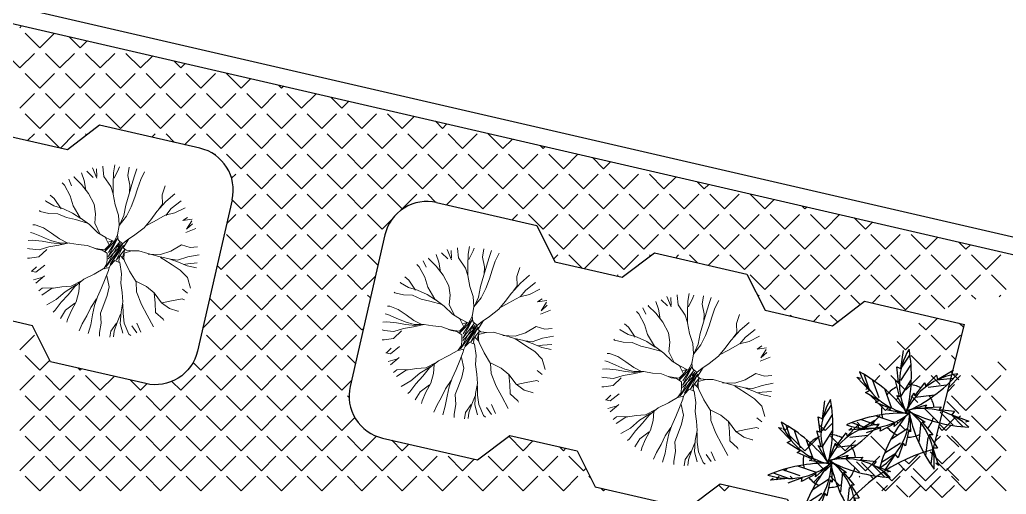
# Model space of a CAD drawing. Extents: x 472704 to 474638, y 1059265 to 1060325.
# Drawn here: x 473945.2 to 474002.3, y 1059726.7 to 1059754.2 of the extents above; entities that cross this region are included whole.
import ezdxf

# ---------------------------------------------------------------- set-up
doc = ezdxf.new("R2010")
doc.units = 0
doc.header["$LTSCALE"] = 0.4
doc.header["$MEASUREMENT"] = 0
doc.layers.get('0').update_dxf_attribs({"linetype": 'CONTINUOUS', "lineweight": 25})
doc.layers.add('AREAS VERDAS', color=72, linetype='CONTINUOUS', lineweight=25)
doc.layers.add('AREAS VERDES', color=2, linetype='CONTINUOUS', lineweight=20)
for name, color, linetype in [('PISOS', 8, 'CONTINUOUS'), ('VEGETACION', 3, 'CONTINUOUS'), ('VIAPROPUESTA', 7, 'CONTINUOUS')]:
    doc.layers.add(name, color=color, linetype=linetype)

# ---------------------------------------------------------------- blocks, each defined once
blk = doc.blocks.new('MATA-P-01')
at = {"color": 84, "linetype": 'ByBlock'}
for p, q in [((18.7448, 144.4994), (18.7448, 144.5014)), ((18.7576, 144.4645), (18.7448, 144.4994)), ((18.7902, 144.4864), (18.7883, 144.5167)), ((18.7973, 144.4668), (18.8065, 144.5037)), ((18.8065, 144.5037), (18.8081, 144.5144)), ((18.8462, 144.4883), (18.8445, 144.521)), ((18.8625, 144.4537), (18.8462, 144.4883)), ((18.8698, 144.458), (18.8717, 144.4929)), ((18.8717, 144.4929), (18.8752, 144.521)), ((18.8986, 144.4841), (18.9059, 144.5167)), ((18.6869, 144.4319), (18.6706, 144.458)), ((18.7176, 144.4515), (18.6888, 144.4688)), ((18.7068, 144.4864), (18.7321, 144.4515)), ((18.7231, 144.4864), (18.7304, 144.458)), ((18.7321, 144.4515), (18.7304, 144.4557)), ((18.7918, 144.4319), (18.7576, 144.4645)), ((18.7991, 144.4449), (18.7902, 144.4864)), ((18.868, 144.4239), (18.8625, 144.4537)), ((18.8679, 144.4211), (18.8698, 144.458)), ((18.8951, 144.4472), (18.8986, 144.4841)), ((18.9964, 144.4818), (18.9929, 144.4449)), ((19.0399, 144.4602), (19.0127, 144.4231)), ((18.6435, 144.4015), (18.6272, 144.4231)), ((18.6454, 144.4361), (18.6454, 144.4384)), ((18.6796, 144.4146), (18.6454, 144.4361)), ((18.7141, 144.3862), (18.6796, 144.4146)), ((18.7013, 144.397), (18.6869, 144.4319)), ((18.8079, 144.4068), (18.7918, 144.4319)), ((18.8081, 144.4058), (18.7991, 144.4449)), ((18.8643, 144.3754), (18.8679, 144.4211)), ((18.8861, 144.3731), (18.8915, 144.4123)), ((18.8915, 144.4123), (18.8951, 144.4472)), ((19.0127, 144.4231), (18.9874, 144.3774)), ((18.9929, 144.4449), (19.0018, 144.41)), ((19.0689, 144.4384), (19.0382, 144.4015)), ((19.0907, 144.4166), (19.0562, 144.3885)), ((18.6163, 144.397), (18.6054, 144.4035)), ((18.647, 144.3624), (18.6163, 144.397)), ((18.7448, 144.3513), (18.7141, 144.3862)), ((18.8244, 144.3666), (18.8081, 144.4058)), ((18.8662, 144.334), (18.8643, 144.3754)), ((18.8771, 144.334), (18.8861, 144.3731)), ((18.9874, 144.3774), (18.9711, 144.3405)), ((19.0018, 144.41), (18.9929, 144.3885)), ((19.0562, 144.3885), (19.0219, 144.3709)), ((19.0382, 144.4015), (19.0236, 144.3709)), ((19.0923, 144.3666), (19.107, 144.3819)), ((19.1268, 144.3797), (19.0923, 144.3666)), ((19.1268, 144.3731), (19.114, 144.3362)), ((18.5891, 144.3382), (18.5709, 144.347)), ((18.6236, 144.3059), (18.5891, 144.3382)), ((18.6671, 144.3275), (18.647, 144.3624)), ((18.7576, 144.3167), (18.7448, 144.3513)), ((18.8462, 144.3317), (18.8244, 144.3666)), ((18.9711, 144.3405), (18.9529, 144.3059)), ((18.9855, 144.3382), (18.9563, 144.3123)), ((19.0219, 144.3709), (18.9855, 144.3382)), ((19.114, 144.3362), (19.1322, 144.3624)), ((19.1485, 144.347), (19.114, 144.3232)), ((18.5601, 144.3209), (18.5584, 144.3232)), ((18.5946, 144.3101), (18.5601, 144.3209)), ((18.6307, 144.3079), (18.5946, 144.3101)), ((18.6706, 144.2994), (18.6307, 144.3079)), ((18.7032, 144.2883), (18.6671, 144.3275)), ((18.7068, 144.2863), (18.6706, 144.2994)), ((18.763, 144.2798), (18.7576, 144.3167)), ((18.857, 144.2948), (18.8462, 144.3317)), ((18.857, 144.2928), (18.8771, 144.334)), ((18.8589, 144.2971), (18.8662, 144.334)), ((18.9529, 144.3059), (18.9241, 144.271)), ((18.5476, 144.2775), (18.544, 144.2798)), ((18.5818, 144.2775), (18.5476, 144.2775)), ((18.6163, 144.284), (18.5818, 144.2775)), ((18.6524, 144.2775), (18.6163, 144.284)), ((18.6869, 144.2775), (18.6524, 144.2775)), ((18.7359, 144.2747), (18.6869, 144.2775)), ((18.7448, 144.271), (18.7032, 144.2883)), ((18.7828, 144.2471), (18.7448, 144.271)), ((18.7918, 144.2449), (18.763, 144.2798)), ((18.8589, 144.2557), (18.857, 144.2928)), ((18.8584, 144.2576), (18.8584, 144.2591)), ((18.9241, 144.271), (18.904, 144.2491)), ((19.0744, 144.2406), (19.1086, 144.2733)), ((19.1086, 144.2733), (19.1431, 144.271)), ((19.1431, 144.271), (19.1703, 144.2798)), ((18.5402, 144.223), (18.5313, 144.221)), ((18.5747, 144.2188), (18.5402, 144.223)), ((18.8173, 144.2361), (18.7828, 144.2471)), ((18.8154, 144.2361), (18.8516, 144.2276)), ((18.8204, 144.2298), (18.8159, 144.2358)), ((18.836, 144.2097), (18.8204, 144.2298)), ((18.8617, 144.242), (18.8256, 144.1822)), ((18.8256, 144.1822), (18.8452, 144.2293)), ((18.8452, 144.2293), (18.8291, 144.2199)), ((18.8398, 144.1822), (18.8617, 144.2435)), ((18.8421, 144.166), (18.8617, 144.242)), ((18.8731, 144.2315), (18.8421, 144.166)), ((18.8433, 144.124), (18.8731, 144.2315)), ((18.8854, 144.225), (18.8433, 144.124)), ((18.8858, 144.2267), (18.845, 144.1578)), ((18.8516, 144.2276), (18.8589, 144.2557)), ((18.8858, 144.2267), (18.857, 144.1382)), ((18.857, 144.1382), (18.8913, 144.2208)), ((18.8658, 144.2372), (18.8584, 144.2576)), ((18.8858, 144.2267), (18.8658, 144.2372)), ((18.8712, 144.2094), (18.8773, 144.2259)), ((18.8913, 144.2208), (18.8755, 144.1589)), ((18.9021, 144.2471), (18.8858, 144.2267)), ((18.9052, 144.2504), (18.8915, 144.2122)), ((18.904, 144.2491), (18.9005, 144.2449)), ((19.0382, 144.2188), (19.0744, 144.2406)), ((19.1431, 144.2341), (19.107, 144.2122)), ((19.183, 144.2514), (19.1431, 144.2341)), ((18.5402, 144.1904), (18.5294, 144.1904)), ((18.5747, 144.1839), (18.5402, 144.1904)), ((18.609, 144.2057), (18.5747, 144.2188)), ((18.6109, 144.1773), (18.5747, 144.1839)), ((18.6435, 144.1904), (18.609, 144.2057)), ((18.6796, 144.1819), (18.6435, 144.1904)), ((18.6834, 144.1839), (18.647, 144.1666)), ((18.685, 144.1839), (18.647, 144.1754)), ((18.7195, 144.1861), (18.685, 144.1839)), ((18.7538, 144.1904), (18.7195, 144.1861)), ((18.7883, 144.1861), (18.7538, 144.1904)), ((18.7935, 144.1847), (18.781, 144.1864)), ((18.7828, 144.1864), (18.8029, 144.187)), ((18.814, 144.1856), (18.7935, 144.1847)), ((18.8029, 144.187), (18.8235, 144.1893)), ((18.8353, 144.1782), (18.814, 144.1856)), ((18.8235, 144.1893), (18.836, 144.2097)), ((18.8755, 144.1589), (18.8991, 144.2066)), ((18.9047, 144.2052), (18.8915, 144.2122)), ((18.8991, 144.2066), (18.8967, 144.1751)), ((18.8991, 144.1932), (18.9257, 144.2077)), ((18.904, 144.1708), (18.8991, 144.1932)), ((18.9277, 144.208), (18.9047, 144.2052)), ((18.9529, 144.2145), (18.9277, 144.208)), ((18.9893, 144.2122), (18.9529, 144.2145)), ((19.0328, 144.21), (18.9893, 144.2122)), ((18.991, 144.21), (19.0382, 144.2188)), ((19.0744, 144.21), (19.0328, 144.21)), ((19.0543, 144.2034), (19.0399, 144.208)), ((19.0907, 144.1904), (19.0543, 144.2034)), ((19.1124, 144.2057), (19.0744, 144.21)), ((19.107, 144.2122), (19.0814, 144.21)), ((19.1249, 144.1773), (19.0907, 144.1904)), ((19.1485, 144.1992), (19.1124, 144.2057)), ((19.1485, 144.208), (19.1322, 144.2015)), ((19.183, 144.2188), (19.1485, 144.208)), ((19.1847, 144.1992), (19.1485, 144.1992)), ((18.5421, 144.1623), (18.5277, 144.1578)), ((18.5802, 144.1666), (18.5421, 144.1623)), ((18.6109, 144.1512), (18.5764, 144.1317)), ((18.6163, 144.1688), (18.5802, 144.1666)), ((18.647, 144.1754), (18.6109, 144.1773)), ((18.647, 144.1666), (18.6109, 144.1512)), ((18.6635, 144.1744), (18.6163, 144.1688)), ((18.8403, 144.1578), (18.8353, 144.1782)), ((18.8433, 144.1376), (18.8403, 144.1578)), ((18.8714, 144.1572), (18.8589, 144.1362)), ((18.8915, 144.1532), (18.8714, 144.1572)), ((18.8851, 144.181), (18.8866, 144.16)), ((18.9059, 144.1683), (18.8851, 144.181)), ((18.8866, 144.16), (18.8908, 144.1527)), ((18.8915, 144.1535), (18.9078, 144.1121)), ((18.9078, 144.1643), (18.904, 144.1708)), ((18.935, 144.1297), (18.9078, 144.1643)), ((19.1594, 144.1558), (19.1249, 144.1773)), ((19.1793, 144.1186), (19.1594, 144.1558)), ((18.5402, 144.1274), (18.5313, 144.1274)), ((18.5764, 144.1317), (18.5402, 144.1274)), ((18.5818, 144.1056), (18.5476, 144.0925)), ((18.6054, 144.1405), (18.5818, 144.1056)), ((18.8391, 144.1209), (18.8046, 144.0882)), ((18.8353, 144.1158), (18.8346, 144.1166)), ((18.8554, 144.1257), (18.8353, 144.1158)), ((18.836, 144.1166), (18.8433, 144.1376)), ((18.8499, 144.0794), (18.8554, 144.1143)), ((18.8554, 144.1143), (18.8558, 144.1257)), ((18.8589, 144.1362), (18.8558, 144.1257)), ((18.9078, 144.1121), (18.9132, 144.0775)), ((18.9692, 144.0948), (18.935, 144.1297)), ((19.1722, 144.097), (19.1504, 144.1078)), ((18.5476, 144.0925), (18.5402, 144.0905)), ((18.6109, 144.0794), (18.5837, 144.0448)), ((18.8046, 144.0882), (18.7701, 144.0602)), ((18.8445, 144.0426), (18.8499, 144.0794)), ((18.8535, 144.0925), (18.8717, 144.0536)), ((18.9132, 144.0775), (18.9258, 144.0426)), ((18.9801, 144.0579), (18.9692, 144.0948)), ((18.9711, 144.097), (19.0127, 144.086)), ((19.0127, 144.086), (19.0472, 144.0687)), ((19.0472, 144.0687), (19.0597, 144.0318)), ((19.0472, 144.0687), (19.0833, 144.0383)), ((19.1195, 144.0536), (19.1575, 144.0709)), ((19.1575, 144.0709), (19.1667, 144.0687)), ((18.5837, 144.0448), (18.5655, 144.0448)), ((18.5818, 144.0664), (18.5674, 144.0448)), ((18.6144, 144.0318), (18.5818, 144.0145)), ((18.5927, 144.0034), (18.6198, 144.0383)), ((18.7467, 144.0318), (18.7106, 143.9969)), ((18.763, 144.0514), (18.7285, 144.023)), ((18.7701, 144.0602), (18.7429, 144.0252)), ((18.7576, 144.0426), (18.763, 144.0079)), ((18.8372, 144.0057), (18.8445, 144.0426)), ((18.8717, 144.0536), (18.8717, 144.0187)), ((18.9258, 144.0426), (18.9366, 144.0079)), ((19.0092, 144.0145), (18.9801, 144.0579)), ((19.0597, 144.0318), (19.0689, 143.9969)), ((19.0833, 144.0383), (19.1178, 144.023)), ((19.0852, 144.0383), (19.1195, 144.0536)), ((18.6716, 144.0031), (18.6217, 143.9903)), ((18.6562, 143.9969), (18.6253, 143.9642)), ((18.6943, 144.0122), (18.6562, 143.9969)), ((18.7106, 143.9969), (18.6834, 143.96)), ((18.7285, 144.023), (18.6943, 144.0122)), ((18.7429, 144.0252), (18.725, 143.9884)), ((18.763, 144.0079), (18.7611, 143.9688)), ((18.8353, 143.9969), (18.8209, 143.96)), ((18.8336, 143.9708), (18.8372, 144.0057)), ((18.8717, 144.0187), (18.8679, 143.9818)), ((18.9366, 144.0079), (18.9385, 143.9688)), ((18.9385, 143.9991), (18.9475, 143.9642)), ((19.0399, 143.9796), (19.0092, 144.0145)), ((19.0689, 143.9969), (19.1032, 143.9773)), ((19.1178, 144.023), (19.1521, 144.021)), ((19.1521, 144.021), (19.154, 144.021)), ((18.6217, 143.9903), (18.6109, 143.9773)), ((18.6834, 143.96), (18.6524, 143.9316)), ((18.7051, 143.9535), (18.6888, 143.9186)), ((18.725, 143.9884), (18.7051, 143.9535)), ((18.7576, 143.9623), (18.7285, 143.9274)), ((18.7611, 143.9688), (18.7502, 143.9316)), ((18.8209, 143.96), (18.8136, 143.9251)), ((18.8336, 143.9339), (18.8336, 143.9708)), ((18.8679, 143.9818), (18.8625, 143.9469)), ((18.9385, 143.96), (18.9331, 143.9251)), ((18.9385, 143.9688), (18.9458, 143.9251)), ((18.9475, 143.9642), (18.9603, 143.9296)), ((19.0744, 143.9404), (19.0399, 143.9796)), ((19.1032, 143.9773), (19.107, 143.973)), ((18.6888, 143.9186), (18.6834, 143.91)), ((18.7285, 143.9274), (18.7158, 143.8924)), ((18.7502, 143.9316), (18.7429, 143.8947)), ((18.8136, 143.9251), (18.8027, 143.8905)), ((18.8353, 143.8947), (18.8336, 143.9339)), ((18.8625, 143.9469), (18.8733, 143.91)), ((18.9312, 143.9231), (18.9168, 143.8882)), ((18.9331, 143.9251), (18.9295, 143.8905)), ((18.9458, 143.9251), (18.9638, 143.8905)), ((18.9603, 143.9296), (18.9874, 143.8924)), ((19.0165, 143.9035), (18.991, 143.9251)), ((19.0309, 143.91), (19.0073, 143.9404)), ((18.7429, 143.8947), (18.7429, 143.8839)), ((18.8027, 143.8905), (18.7973, 143.8621)), ((18.8336, 143.8598), (18.8353, 143.8947)), ((18.8733, 143.91), (18.8752, 143.8729)), ((18.9168, 143.8882), (18.9187, 143.8644)), ((18.9295, 143.8905), (18.9312, 143.8686)), ((18.9874, 143.8924), (18.9964, 143.8882)), ((18.8752, 143.8729), (18.8788, 143.8598))]:
    blk.add_line(p, q, dxfattribs=at)
blk = doc.blocks.new('PALME01')
at = {"layer": 'VEGETACION'}
for p, q in [((-0.317, 2.46), (-0.142, 3.506)), ((-0.337, 2.42), (0.219, 3.223)), ((-0.481, 1.686), (-0.558, 2.581)), ((-0.558, 2.581), (-0.317, 2.46)), ((-0.34, 1.766), (0.257, 2.649)), ((-2.175, 1.264), (-2.883, 2.052)), ((-2.883, 2.052), (-2.684, 1.995)), ((-2.156, 1.223), (-2.437, 2.158)), ((-1.646, 0.813), (-1.964, 1.831)), ((-0.454, 0.84), (-0.662, 1.777)), ((-0.662, 1.777), (-0.481, 1.686)), ((-0.393, 0.81), (0.234, 1.754)), ((1.069, 1.399), (1.721, 2.018)), ((1.721, 2.018), (1.776, 1.753)), ((1.732, 1.744), (2.707, 1.81)), ((1.776, 1.753), (2.703, 2.269)), ((2.703, 2.269), (2.603, 2.087)), ((-2.42, 1.151), (-2.175, 1.264)), ((-1.671, 0.653), (-2.42, 1.151)), ((-0.932, 0.175), (-1.279, 1.254)), ((0.425, 0.85), (1.028, 1.597)), ((1.028, 1.597), (1.069, 1.399)), ((1.22, 1.338), (2.282, 1.422)), ((-1.855, 0.569), (-1.671, 0.653)), ((-0.085, -0.127), (-0.614, 0.921)), ((-0.614, 0.921), (-0.454, 0.84)), ((-0.101, -0.041), (0.388, 1.026)), ((0.388, 1.026), (0.425, 0.85)), ((0.439, 0.784), (1.568, 0.882)), ((-0.994, 0.147), (-1.855, 0.569)), ((-1.157, 0.072), (-0.994, 0.147)), ((-0.007, -0.168), (-1.157, 0.072)), ((-0.045, 0.025), (1.095, 0.308)), ((0.043, 0.022), (0.975, -0.693)), ((0.938, 0.118), (1.718, -0.704)), ((1.095, 0.308), (0.981, 0.17)), ((0.981, 0.17), (1.94, 0.164)), ((1.94, 0.164), (1.811, 0.008)), ((1.811, 0.008), (2.701, -0.116)), ((-1.716, -0.802), (-2.71, -0.417)), ((-0.772, -0.642), (-1.832, -0.24)), ((0.073, -0.132), (-0.832, -0.882)), ((0.095, -0.048), (0.117, -1.222)), ((1.857, -0.147), (2.586, -0.926)), ((2.494, -0.295), (3.154, -1.016)), ((2.701, -0.116), (2.529, -0.324)), ((2.529, -0.324), (3.51, -0.727)), ((-3.456, -0.997), (-3.287, -0.876)), ((-2.398, -0.934), (-3.456, -0.997)), ((-2.354, -0.945), (-3.261, -0.582)), ((-1.606, -0.922), (-2.463, -1.196)), ((-0.788, -0.707), (-1.655, -1.118)), ((-1.655, -1.118), (-1.606, -0.922)), ((-0.034, -1.026), (-1.008, -1.604)), ((-0.832, -0.882), (-0.788, -0.707)), ((0.008, -1.079), (-0.211, -2.013)), ((0.117, -1.222), (0.008, -1.079)), ((0.727, -0.688), (0.572, -1.81)), ((0.975, -0.693), (0.795, -0.689)), ((0.795, -0.689), (1.389, -1.443)), ((3.51, -0.727), (3.305, -0.762)), ((1.094, -1.572), (0.939, -2.627)), ((1.389, -1.443), (1.186, -1.439)), ((1.186, -1.439), (1.644, -2.213)), ((-0.497, -1.864), (-1.418, -2.401)), ((-0.335, -1.853), (-0.654, -2.693)), ((-0.211, -2.013), (-0.335, -1.853)), ((1.375, -2.163), (1.223, -3.128)), ((1.374, -2.208), (1.671, -3.226)), ((1.644, -2.213), (1.374, -2.208)), ((-0.783, -2.452), (-1.632, -2.934)), ((-0.818, -2.479), (-1.429, -3.346)), ((-0.654, -2.693), (-0.818, -2.479)), ((1.671, -3.226), (1.516, -3.088))]:
    blk.add_line(p, q, dxfattribs=at)
for centre, radius, start, end in [((3.351, 1.474), 3.79, 146.5126, 204.9769), ((-8.282, 2.339), 8.56, 343.2568, 8.2327), ((0.884, 3.517), 3.79, 197.9411, 256.4055), ((-7.046, -5.039), 8.56, 34.6853, 59.6613), ((-3.284, 7.905), 8.56, 291.8282, 316.8041), ((3.292, -1.73), 3.79, 95.084, 153.5483), ((0, 0), 1.528, 112.3411, 140.8959), ((0, 0), 1.528, 58.7372, 86.9078), ((0, 0), 1.528, 6.2517, 34.072), ((0, 0), 1.528, 165.4304, 194.1231), ((0.751, -3.681), 3.79, 43.6554, 102.1198), ((4.184, 7.468), 8.56, 240.3996, 265.3756), ((-2.359, -2.911), 3.79, 352.2268, 50.6912), ((8.498, 1.357), 8.56, 188.971, 213.947), ((-0.508, -8.673), 8.56, 86.1139, 111.0899), ((-2.252, 2.861), 3.79, 249.3697, 307.8341), ((-3.695, 0.001), 3.79, 300.7983, 359.2626), ((6.411, -5.826), 8.56, 137.5425, 162.5184), ((0, 0), 1.528, 315.6716, 343.3932), ((0, 0), 1.528, 216.742, 245.1681), ((0, 0), 1.528, 266.3653, 294.3399)]:
    blk.add_arc(centre, radius, start, end, dxfattribs=at)
blk = doc.blocks.new('PALMERA')
at = {"layer": 'AREAS VERDES'}
blk.add_blockref('PALME01', (-88.824, 0.822), dxfattribs=at)

msp = doc.modelspace()

# ---------------------------------------------------------------- hatches: boundary and pattern name
at = {"layer": 'AREAS VERDAS'}
h = msp.add_hatch(dxfattribs=at)
h.set_pattern_fill('AR-SAND', color=64, style=0)
h.set_pattern_definition([(37.5, (0, 0), (-0.0629933581, 1.926823769), [0, -1.52, 0, -1.7, 0, -1.625]), (7.5, (0, 0), (1.769776705, 2.822146065), [0, -0.82, 0, -1.37, 0, -0.525]), (327.5, (-1.23, 0), (3.1141418618, 0.0056590535), [0, -0.5, 0, -1.8, 0, -2.35]), (317.5, (-1.23, 0), (3.0061266046, 0.877675565), [0, -0.25, 0, -1.18, 0, -1.35])])
h.paths.add_polyline_path([(474070.56, 1059829.183), (474000, 1059839.525), (474000, 1059832.258), (474071.508, 1059819.767), (474068.056, 1059800), (474068.777, 1059800), (474073.895, 1059824.404, 0.432243)])
h.paths.add_polyline_path([(473969.16, 1059844.045), (473961.466, 1059800), (473966.541, 1059800), (473973, 1059836.974), (474000, 1059832.258), (474000, 1059839.525)])
h.paths.add_polyline_path([(473966.541, 1059800), (473961.466, 1059800), (473955.466, 1059765.654), (473990.763, 1059757.515), (473994.461, 1059758.715), (473995.218, 1059763.048), (473961.127, 1059769.003), (473961.987, 1059773.928)])
h.paths.add_polyline_path([(474058.703, 1059751.959), (474015.872, 1059759.44), (474014.921, 1059753.996), (474017.719, 1059751.298), (474052.705, 1059743.23, 0.420068), (474057.518, 1059746.307)])
at = {"layer": 'PISOS', "linetype": 'Continuous', "lineweight": 20}
h = msp.add_hatch(dxfattribs=at)
h.set_pattern_fill('ANGLE', color=256, scale=5, angle=45, style=0)
h.set_pattern_definition([(45, (-0.4054, -2.1341), (-0.9722718241, 0.9722718241), [1, -0.375]), (135, (-0.4054, -2.1341), (-0.9722718241, -0.9722718241), [1, -0.375])])
h.paths.add_polyline_path([(473999.595, 1059735.192), (473998.107, 1059729.298, 0.11258), (473994.103, 1059727.144), (473999.595, 1059725.883)])

# ---------------------------------------------------------------- linework, layer by layer
at = {"layer": 'PISOS', "lineweight": 20}
for p, q in [((473945.179, 1059753.732), (473945.287, 1059753.84)), ((473946.346, 1059752.565), (473945.497, 1059753.413)), ((473946.346, 1059752.565), (473947.183, 1059753.402)), ((473948.679, 1059752.565), (473948.039, 1059753.205)), ((473948.679, 1059752.565), (473949.079, 1059752.965)), ((473945.179, 1059751.398), (473944.33, 1059752.247)), ((473945.179, 1059751.398), (473946.028, 1059752.247)), ((473947.512, 1059751.398), (473946.664, 1059752.247)), ((473947.512, 1059751.398), (473948.361, 1059752.247)), ((473949.846, 1059751.398), (473948.997, 1059752.247)), ((473949.846, 1059751.398), (473950.694, 1059752.247)), ((473952.179, 1059751.398), (473951.331, 1059752.247)), ((473952.179, 1059751.398), (473952.872, 1059752.091)), ((473954.513, 1059751.398), (473954.105, 1059751.806)), ((473954.513, 1059751.398), (473954.768, 1059751.653)), ((473946.346, 1059750.231), (473945.497, 1059751.08)), ((473946.346, 1059750.231), (473947.194, 1059751.08)), ((473948.679, 1059750.231), (473947.831, 1059751.08)), ((473948.679, 1059750.231), (473949.528, 1059751.08)), ((473951.013, 1059750.231), (473950.164, 1059751.08)), ((473951.013, 1059750.231), (473951.861, 1059751.08)), ((473953.346, 1059750.231), (473952.498, 1059751.08)), ((473953.346, 1059750.231), (473954.195, 1059751.08)), ((473955.68, 1059750.231), (473954.831, 1059751.08)), ((473955.68, 1059750.231), (473956.528, 1059751.08)), ((473958.013, 1059750.231), (473957.164, 1059751.08)), ((473958.013, 1059750.231), (473958.56, 1059750.779)), ((473960.346, 1059750.231), (473960.17, 1059750.407)), ((473960.346, 1059750.231), (473960.457, 1059750.341)), ((473945.179, 1059749.065), (473946.028, 1059749.913)), ((473947.512, 1059749.065), (473946.664, 1059749.913)), ((473947.512, 1059749.065), (473948.361, 1059749.913)), ((473949.846, 1059749.065), (473948.997, 1059749.913)), ((473949.846, 1059749.065), (473950.694, 1059749.913)), ((473952.179, 1059749.065), (473951.331, 1059749.913)), ((473952.179, 1059749.065), (473953.028, 1059749.913)), ((473954.513, 1059749.065), (473953.664, 1059749.913)), ((473954.513, 1059749.065), (473955.361, 1059749.913)), ((473956.846, 1059749.065), (473955.998, 1059749.913)), ((473956.846, 1059749.065), (473957.695, 1059749.913)), ((473959.18, 1059749.065), (473958.331, 1059749.913)), ((473959.18, 1059749.065), (473960.028, 1059749.913)), ((473961.513, 1059749.065), (473960.665, 1059749.913)), ((473961.513, 1059749.065), (473962.353, 1059749.904)), ((473963.847, 1059749.065), (473963.203, 1059749.708)), ((473963.847, 1059749.065), (473964.249, 1059749.467)), ((473946.346, 1059747.898), (473945.497, 1059748.746)), ((473946.346, 1059747.898), (473947.194, 1059748.746)), ((473948.679, 1059747.898), (473947.831, 1059748.746)), ((473948.679, 1059747.898), (473949.528, 1059748.746)), ((473951.013, 1059747.898), (473950.164, 1059748.746)), ((473951.013, 1059747.898), (473951.861, 1059748.746)), ((473953.346, 1059747.898), (473952.498, 1059748.746)), ((473953.346, 1059747.898), (473954.195, 1059748.746)), ((473955.68, 1059747.898), (473954.831, 1059748.746)), ((473955.68, 1059747.898), (473956.528, 1059748.746)), ((473958.013, 1059747.898), (473957.164, 1059748.746)), ((473958.013, 1059747.898), (473958.862, 1059748.746)), ((473960.346, 1059747.898), (473959.498, 1059748.746)), ((473960.346, 1059747.898), (473961.195, 1059748.746)), ((473962.68, 1059747.898), (473961.831, 1059748.746)), ((473962.68, 1059747.898), (473963.528, 1059748.746)), ((473965.013, 1059747.898), (473964.165, 1059748.746)), ((473965.013, 1059747.898), (473965.862, 1059748.746)), ((473967.347, 1059747.898), (473966.498, 1059748.746)), ((473967.347, 1059747.898), (473968.041, 1059748.592)), ((473969.68, 1059747.898), (473969.269, 1059748.309)), ((473969.68, 1059747.898), (473969.937, 1059748.155)), ((473945.637, 1059747.189), (473946.028, 1059747.58)), ((473947.475, 1059746.769), (473946.664, 1059747.58)), ((473947.536, 1059746.755), (473948.361, 1059747.58)), ((473949.064, 1059747.513), (473948.997, 1059747.58)), ((473952.837, 1059747.389), (473953.028, 1059747.58)), ((473954.156, 1059747.088), (473953.664, 1059747.58)), ((473954.737, 1059746.955), (473955.361, 1059747.58)), ((473956.846, 1059746.731), (473955.998, 1059747.58)), ((473956.846, 1059746.731), (473957.695, 1059747.58)), ((473959.18, 1059746.731), (473958.331, 1059747.58)), ((473959.18, 1059746.731), (473960.028, 1059747.58)), ((473961.513, 1059746.731), (473960.665, 1059747.58)), ((473961.513, 1059746.731), (473962.362, 1059747.58)), ((473963.847, 1059746.731), (473962.998, 1059747.58)), ((473963.847, 1059746.731), (473964.695, 1059747.58)), ((473966.18, 1059746.731), (473965.332, 1059747.58)), ((473966.18, 1059746.731), (473967.029, 1059747.58)), ((473968.514, 1059746.731), (473967.665, 1059747.58)), ((473968.514, 1059746.731), (473969.362, 1059747.58)), ((473970.847, 1059746.731), (473969.998, 1059747.58)), ((473970.847, 1059746.731), (473971.696, 1059747.58)), ((473973.18, 1059746.731), (473972.332, 1059747.58)), ((473973.18, 1059746.731), (473973.73, 1059747.281)), ((473975.514, 1059746.731), (473975.335, 1059746.91)), ((473956.483, 1059746.368), (473956.528, 1059746.413)), ((473958.013, 1059745.565), (473957.164, 1059746.413)), ((473958.013, 1059745.565), (473958.862, 1059746.413)), ((473960.346, 1059745.565), (473959.498, 1059746.413)), ((473960.346, 1059745.565), (473961.195, 1059746.413)), ((473962.68, 1059745.565), (473961.831, 1059746.413)), ((473962.68, 1059745.565), (473963.528, 1059746.413)), ((473965.013, 1059745.565), (473964.165, 1059746.413)), ((473965.013, 1059745.565), (473965.862, 1059746.413)), ((473967.347, 1059745.565), (473966.498, 1059746.413)), ((473967.347, 1059745.565), (473968.195, 1059746.413)), ((473969.68, 1059745.565), (473968.832, 1059746.413)), ((473969.68, 1059745.565), (473970.529, 1059746.413)), ((473972.014, 1059745.565), (473971.165, 1059746.413)), ((473972.014, 1059745.565), (473972.862, 1059746.413)), ((473974.347, 1059745.565), (473973.499, 1059746.413)), ((473974.347, 1059745.565), (473975.196, 1059746.413)), ((473975.514, 1059746.731), (473975.626, 1059746.843)), ((473976.681, 1059745.565), (473975.832, 1059746.413)), ((473976.681, 1059745.565), (473977.522, 1059746.406)), ((473979.014, 1059745.565), (473978.368, 1059746.211)), ((473979.014, 1059745.565), (473979.418, 1059745.969)), ((473957.456, 1059745.007), (473957.695, 1059745.246)), ((473959.18, 1059744.398), (473958.331, 1059745.246)), ((473959.18, 1059744.398), (473960.028, 1059745.246)), ((473961.513, 1059744.398), (473960.665, 1059745.246)), ((473961.513, 1059744.398), (473962.362, 1059745.246)), ((473963.847, 1059744.398), (473962.998, 1059745.246)), ((473963.847, 1059744.398), (473964.695, 1059745.246)), ((473966.18, 1059744.398), (473965.332, 1059745.246)), ((473966.18, 1059744.398), (473967.029, 1059745.246)), ((473968.514, 1059744.398), (473967.665, 1059745.246)), ((473968.514, 1059744.398), (473969.362, 1059745.246)), ((473970.847, 1059744.398), (473969.998, 1059745.246)), ((473970.847, 1059744.398), (473971.696, 1059745.246)), ((473973.18, 1059744.398), (473972.332, 1059745.246)), ((473973.18, 1059744.398), (473974.029, 1059745.246)), ((473975.514, 1059744.398), (473974.665, 1059745.246)), ((473975.514, 1059744.398), (473976.362, 1059745.246)), ((473977.847, 1059744.398), (473976.999, 1059745.246)), ((473977.847, 1059744.398), (473978.696, 1059745.246)), ((473980.181, 1059744.398), (473979.332, 1059745.246)), ((473980.181, 1059744.398), (473981.029, 1059745.246)), ((473982.514, 1059744.398), (473981.666, 1059745.246)), ((473982.514, 1059744.398), (473983.211, 1059745.094)), ((473984.848, 1059744.398), (473984.433, 1059744.812)), ((473984.848, 1059744.398), (473985.107, 1059744.657)), ((473958.013, 1059743.231), (473958.862, 1059744.08)), ((473960.346, 1059743.231), (473959.498, 1059744.08)), ((473960.346, 1059743.231), (473961.195, 1059744.08)), ((473962.68, 1059743.231), (473961.831, 1059744.08)), ((473962.68, 1059743.231), (473963.528, 1059744.08)), ((473965.013, 1059743.231), (473964.165, 1059744.08)), ((473965.013, 1059743.231), (473965.862, 1059744.08)), ((473967.347, 1059743.231), (473966.498, 1059744.08)), ((473967.347, 1059743.231), (473968.195, 1059744.08)), ((473969.3, 1059743.611), (473968.832, 1059744.08)), ((473969.918, 1059743.469), (473970.529, 1059744.08)), ((473972.014, 1059743.231), (473971.165, 1059744.08)), ((473972.014, 1059743.231), (473972.862, 1059744.08)), ((473974.347, 1059743.231), (473973.499, 1059744.08)), ((473974.347, 1059743.231), (473975.196, 1059744.08)), ((473976.681, 1059743.231), (473975.832, 1059744.08)), ((473976.681, 1059743.231), (473977.529, 1059744.08)), ((473979.014, 1059743.231), (473978.166, 1059744.08)), ((473979.014, 1059743.231), (473979.863, 1059744.08)), ((473981.348, 1059743.231), (473980.499, 1059744.08)), ((473981.348, 1059743.231), (473982.196, 1059744.08)), ((473983.681, 1059743.231), (473982.832, 1059744.08)), ((473983.681, 1059743.231), (473984.53, 1059744.08)), ((473986.014, 1059743.231), (473985.166, 1059744.08)), ((473986.014, 1059743.231), (473986.863, 1059744.08)), ((473988.348, 1059743.231), (473987.499, 1059744.08)), ((473958.013, 1059743.231), (473957.489, 1059743.755)), ((473988.348, 1059743.231), (473988.899, 1059743.782)), ((473957.176, 1059742.394), (473957.695, 1059742.913)), ((473959.18, 1059742.064), (473958.331, 1059742.913)), ((473959.18, 1059742.064), (473960.028, 1059742.913)), ((473961.513, 1059742.064), (473960.665, 1059742.913)), ((473961.513, 1059742.064), (473962.362, 1059742.913)), ((473963.847, 1059742.064), (473962.998, 1059742.913)), ((473963.847, 1059742.064), (473964.695, 1059742.913)), ((473966.18, 1059742.064), (473965.332, 1059742.913)), ((473972.333, 1059742.912), (473972.332, 1059742.913)), ((473973.711, 1059742.594), (473974.029, 1059742.913)), ((473975.514, 1059742.064), (473974.665, 1059742.913)), ((473975.514, 1059742.064), (473976.362, 1059742.913)), ((473977.847, 1059742.064), (473976.999, 1059742.913)), ((473977.847, 1059742.064), (473978.696, 1059742.913)), ((473980.181, 1059742.064), (473979.332, 1059742.913)), ((473980.181, 1059742.064), (473981.029, 1059742.913)), ((473982.514, 1059742.064), (473981.666, 1059742.913)), ((473982.514, 1059742.064), (473983.363, 1059742.913)), ((473984.848, 1059742.064), (473983.999, 1059742.913)), ((473984.848, 1059742.064), (473985.696, 1059742.913)), ((473987.181, 1059742.064), (473986.333, 1059742.913)), ((473987.181, 1059742.064), (473988.03, 1059742.913)), ((473989.515, 1059742.064), (473988.666, 1059742.913)), ((473989.515, 1059742.064), (473990.363, 1059742.913)), ((473990.681, 1059743.231), (473990.499, 1059743.413)), ((473990.681, 1059743.231), (473990.795, 1059743.345)), ((473991.848, 1059742.064), (473991, 1059742.913)), ((473991.848, 1059742.064), (473992.692, 1059742.908)), ((473966.18, 1059742.064), (473966.765, 1059742.649)), ((473994.182, 1059742.064), (473993.532, 1059742.714)), ((473994.182, 1059742.064), (473994.588, 1059742.471)), ((473958.013, 1059740.898), (473957.164, 1059741.746)), ((473958.013, 1059740.898), (473958.862, 1059741.746)), ((473960.346, 1059740.898), (473959.498, 1059741.746)), ((473960.346, 1059740.898), (473961.195, 1059741.746)), ((473962.68, 1059740.898), (473961.831, 1059741.746)), ((473962.68, 1059740.898), (473963.528, 1059741.746)), ((473965.013, 1059740.898), (473964.165, 1059741.746)), ((473965.013, 1059740.898), (473965.862, 1059741.746)), ((473976.681, 1059740.898), (473975.832, 1059741.746)), ((473976.681, 1059740.898), (473977.529, 1059741.746)), ((473979.014, 1059740.898), (473978.166, 1059741.746)), ((473979.014, 1059740.898), (473979.863, 1059741.746)), ((473981.348, 1059740.898), (473980.499, 1059741.746)), ((473981.348, 1059740.898), (473982.196, 1059741.746)), ((473983.681, 1059740.898), (473982.832, 1059741.746)), ((473983.681, 1059740.898), (473984.53, 1059741.746)), ((473986.014, 1059740.898), (473985.166, 1059741.746)), ((473986.014, 1059740.898), (473986.863, 1059741.746)), ((473988.348, 1059740.898), (473987.499, 1059741.746)), ((473988.348, 1059740.898), (473989.196, 1059741.746)), ((473990.681, 1059740.898), (473989.833, 1059741.746)), ((473990.681, 1059740.898), (473991.53, 1059741.746)), ((473993.015, 1059740.898), (473992.166, 1059741.746)), ((473993.015, 1059740.898), (473993.863, 1059741.746)), ((473995.348, 1059740.898), (473994.5, 1059741.746)), ((473995.348, 1059740.898), (473996.197, 1059741.746)), ((473997.682, 1059740.898), (473996.833, 1059741.746)), ((473997.682, 1059740.898), (473998.38, 1059741.596)), ((474000.015, 1059740.898), (473999.598, 1059741.315)), ((474000.015, 1059740.898), (474000.276, 1059741.159)), ((473956.846, 1059739.731), (473957.695, 1059740.579)), ((473959.18, 1059739.731), (473958.331, 1059740.579)), ((473959.18, 1059739.731), (473960.028, 1059740.579)), ((473961.513, 1059739.731), (473960.665, 1059740.579)), ((473961.513, 1059739.731), (473962.362, 1059740.579)), ((473963.847, 1059739.731), (473962.998, 1059740.579)), ((473963.847, 1059739.731), (473964.695, 1059740.579)), ((473965.939, 1059739.972), (473965.332, 1059740.579)), ((473976.115, 1059740.332), (473976.362, 1059740.579)), ((473977.766, 1059739.812), (473976.999, 1059740.579)), ((473977.898, 1059739.781), (473978.696, 1059740.579)), ((473980.181, 1059739.731), (473979.332, 1059740.579)), ((473980.181, 1059739.731), (473981.029, 1059740.579)), ((473981.728, 1059740.517), (473981.666, 1059740.579)), ((473983.191, 1059740.408), (473983.363, 1059740.579)), ((473984.464, 1059740.115), (473983.999, 1059740.579)), ((473985.088, 1059739.971), (473985.696, 1059740.579)), ((473987.181, 1059739.731), (473986.333, 1059740.579)), ((473987.181, 1059739.731), (473988.03, 1059740.579)), ((473989.515, 1059739.731), (473988.666, 1059740.579)), ((473989.515, 1059739.731), (473990.363, 1059740.579)), ((473991.848, 1059739.731), (473991, 1059740.579)), ((473991.848, 1059739.731), (473992.697, 1059740.579)), ((473994.182, 1059739.731), (473993.333, 1059740.579)), ((473994.182, 1059739.731), (473995.03, 1059740.579)), ((473996.515, 1059739.731), (473995.666, 1059740.579)), ((473996.515, 1059739.731), (473997.364, 1059740.579)), ((473998.848, 1059739.731), (473998, 1059740.579)), ((473998.848, 1059739.731), (473999.697, 1059740.579)), ((474001.182, 1059739.731), (474000.333, 1059740.579)), ((474001.182, 1059739.731), (474002.03, 1059740.579)), ((473956.846, 1059739.731), (473956.617, 1059739.96)), ((473956.481, 1059739.365), (473956.528, 1059739.413)), ((473958.013, 1059738.564), (473957.164, 1059739.413)), ((473958.013, 1059738.564), (473958.862, 1059739.413)), ((473960.346, 1059738.564), (473959.498, 1059739.413)), ((473960.346, 1059738.564), (473961.195, 1059739.413)), ((473962.68, 1059738.564), (473961.831, 1059739.413)), ((473962.68, 1059738.564), (473963.528, 1059739.413)), ((473965.013, 1059738.564), (473964.165, 1059739.413)), ((473965.013, 1059738.564), (473965.795, 1059739.345)), ((473979.794, 1059739.344), (473979.863, 1059739.413)), ((473988.348, 1059738.564), (473987.499, 1059739.413)), ((473988.348, 1059738.564), (473989.196, 1059739.413)), ((473990.681, 1059738.564), (473989.833, 1059739.413)), ((473990.681, 1059738.564), (473991.53, 1059739.413)), ((473993.015, 1059738.564), (473992.166, 1059739.413)), ((473993.015, 1059738.564), (473993.863, 1059739.413)), ((473995.348, 1059738.564), (473994.5, 1059739.413)), ((473995.348, 1059738.564), (473996.197, 1059739.413)), ((473997.682, 1059738.564), (473996.833, 1059739.413)), ((473997.682, 1059738.564), (473998.53, 1059739.413)), ((474000.015, 1059738.564), (473999.167, 1059739.413)), ((474000.015, 1059738.564), (474000.864, 1059739.413)), ((474002.349, 1059738.564), (474001.5, 1059739.413)), ((473956.846, 1059737.397), (473956.181, 1059738.062)), ((473956.846, 1059737.397), (473957.695, 1059738.246)), ((473959.18, 1059737.397), (473958.331, 1059738.246)), ((473959.18, 1059737.397), (473960.028, 1059738.246)), ((473961.513, 1059737.397), (473960.665, 1059738.246)), ((473961.513, 1059737.397), (473962.362, 1059738.246)), ((473963.847, 1059737.397), (473962.998, 1059738.246)), ((473963.847, 1059737.397), (473964.695, 1059738.246)), ((473965.503, 1059738.075), (473965.332, 1059738.246)), ((473987.963, 1059738.18), (473988.03, 1059738.246)), ((473989.515, 1059737.397), (473988.666, 1059738.246)), ((473989.515, 1059737.397), (473990.363, 1059738.246)), ((473991.848, 1059737.397), (473991, 1059738.246)), ((473991.848, 1059737.397), (473992.697, 1059738.246)), ((473993.887, 1059737.692), (473993.333, 1059738.246)), ((473994.568, 1059737.784), (473995.03, 1059738.246)), ((473996.515, 1059737.397), (473995.666, 1059738.246)), ((473996.515, 1059737.397), (473997.364, 1059738.246)), ((473998.79, 1059737.456), (473998, 1059738.246)), ((473998.991, 1059737.54), (473999.697, 1059738.246)), ((474000.578, 1059738.002), (474000.333, 1059738.246)), ((474001.932, 1059738.147), (474002.03, 1059738.246)), ((473955.785, 1059736.336), (473956.528, 1059737.079)), ((473958.013, 1059736.231), (473957.164, 1059737.079)), ((473958.013, 1059736.231), (473958.862, 1059737.079)), ((473960.346, 1059736.231), (473959.498, 1059737.079)), ((473960.346, 1059736.231), (473961.195, 1059737.079)), ((473962.68, 1059736.231), (473961.831, 1059737.079)), ((473962.68, 1059736.231), (473963.528, 1059737.079)), ((473965.013, 1059736.231), (473964.165, 1059737.079)), ((473989.898, 1059737.014), (473989.833, 1059737.079)), ((473991.171, 1059736.721), (473991.53, 1059737.079)), ((473992.56, 1059736.685), (473992.166, 1059737.079)), ((473997.682, 1059736.231), (473997.288, 1059736.624)), ((473997.682, 1059736.231), (473998.361, 1059736.91)), ((473999.889, 1059736.357), (473999.628, 1059736.617)), ((473965.013, 1059736.231), (473965.099, 1059736.316)), ((473945.179, 1059735.064), (473946.028, 1059735.913)), ((473956.846, 1059735.064), (473955.998, 1059735.913)), ((473956.846, 1059735.064), (473957.695, 1059735.913)), ((473959.18, 1059735.064), (473958.331, 1059735.913)), ((473959.18, 1059735.064), (473960.028, 1059735.913)), ((473961.513, 1059735.064), (473960.665, 1059735.913)), ((473961.513, 1059735.064), (473962.362, 1059735.913)), ((473963.847, 1059735.064), (473962.998, 1059735.913)), ((473963.847, 1059735.064), (473964.695, 1059735.913)), ((473996.515, 1059735.064), (473996.025, 1059735.554)), ((473996.515, 1059735.064), (473997.364, 1059735.913)), ((473998.848, 1059735.064), (473998, 1059735.913)), ((473998.848, 1059735.064), (473999.697, 1059735.913)), ((473946.346, 1059733.897), (473945.497, 1059734.746)), ((473946.346, 1059733.897), (473946.922, 1059734.474)), ((473955.68, 1059733.897), (473955.231, 1059734.346)), ((473955.68, 1059733.897), (473956.528, 1059734.746)), ((473958.013, 1059733.897), (473957.164, 1059734.746)), ((473958.013, 1059733.897), (473958.862, 1059734.746)), ((473960.346, 1059733.897), (473959.498, 1059734.746)), ((473960.346, 1059733.897), (473961.195, 1059734.746)), ((473962.68, 1059733.897), (473961.831, 1059734.746)), ((473962.68, 1059733.897), (473963.528, 1059734.746)), ((473964.631, 1059734.279), (473964.165, 1059734.746)), ((473995.348, 1059733.897), (473996.197, 1059734.746)), ((473997.682, 1059733.897), (473996.833, 1059734.746)), ((473997.682, 1059733.897), (473998.53, 1059734.746)), ((473999.418, 1059734.494), (473999.167, 1059734.746)), ((474002.349, 1059733.897), (474001.866, 1059734.38)), ((473948.679, 1059733.897), (473948.566, 1059734.01)), ((473948.679, 1059733.897), (473948.75, 1059733.968)), ((473995.348, 1059733.897), (473994.989, 1059734.256)), ((473945.179, 1059732.731), (473946.028, 1059733.579)), ((473947.512, 1059732.731), (473946.664, 1059733.579)), ((473947.512, 1059732.731), (473948.361, 1059733.579)), ((473949.846, 1059732.731), (473948.997, 1059733.579)), ((473949.846, 1059732.731), (473950.648, 1059733.532)), ((473952.179, 1059732.731), (473951.595, 1059733.315)), ((473954.513, 1059732.731), (473954.002, 1059733.241)), ((473954.513, 1059732.731), (473955.361, 1059733.579)), ((473956.846, 1059732.731), (473955.998, 1059733.579)), ((473956.846, 1059732.731), (473957.695, 1059733.579)), ((473959.18, 1059732.731), (473958.331, 1059733.579)), ((473959.18, 1059732.731), (473960.028, 1059733.579)), ((473961.513, 1059732.731), (473960.665, 1059733.579)), ((473961.513, 1059732.731), (473962.362, 1059733.579)), ((473963.847, 1059732.731), (473962.998, 1059733.579)), ((473963.847, 1059732.731), (473964.403, 1059733.287)), ((473994.707, 1059733.256), (473995.03, 1059733.579)), ((473996.119, 1059733.127), (473995.666, 1059733.579)), ((473996.515, 1059732.731), (473997.364, 1059733.579)), ((473998.517, 1059733.062), (473998, 1059733.579)), ((473999.015, 1059732.897), (473999.697, 1059733.579)), ((474001.182, 1059732.731), (474000.333, 1059733.579)), ((474001.182, 1059732.731), (474002.03, 1059733.579)), ((473952.179, 1059732.731), (473952.546, 1059733.097)), ((473994.217, 1059732.766), (473994.305, 1059732.854)), ((473996.515, 1059732.731), (473996.119, 1059733.127)), ((473946.346, 1059731.564), (473945.497, 1059732.412)), ((473946.346, 1059731.564), (473947.194, 1059732.412)), ((473948.679, 1059731.564), (473947.831, 1059732.412)), ((473948.679, 1059731.564), (473949.528, 1059732.412)), ((473951.013, 1059731.564), (473950.164, 1059732.412)), ((473951.013, 1059731.564), (473951.861, 1059732.412)), ((473953.346, 1059731.564), (473952.498, 1059732.412)), ((473953.346, 1059731.564), (473954.195, 1059732.412)), ((473955.68, 1059731.564), (473954.831, 1059732.412)), ((473955.68, 1059731.564), (473956.528, 1059732.412)), ((473958.013, 1059731.564), (473957.164, 1059732.412)), ((473958.013, 1059731.564), (473958.862, 1059732.412)), ((473960.346, 1059731.564), (473959.498, 1059732.412)), ((473960.346, 1059731.564), (473961.195, 1059732.412)), ((473962.68, 1059731.564), (473961.831, 1059732.412)), ((473962.68, 1059731.564), (473963.528, 1059732.412)), ((473964.265, 1059732.312), (473964.165, 1059732.412)), ((473994.84, 1059732.072), (473994.502, 1059732.41)), ((473995.962, 1059732.178), (473996.079, 1059732.295)), ((473996.151, 1059732.366), (473996.197, 1059732.412)), ((473996.904, 1059732.342), (473996.833, 1059732.412)), ((473997.231, 1059732.015), (473996.928, 1059732.318)), ((474000.015, 1059731.564), (473999.167, 1059732.412)), ((474000.015, 1059731.564), (474000.864, 1059732.412)), ((474002.349, 1059731.564), (474001.5, 1059732.412)), ((473995.348, 1059731.564), (473994.952, 1059731.96)), ((473995.348, 1059731.564), (473995.5, 1059731.715)), ((473945.179, 1059730.397), (473946.028, 1059731.246)), ((473947.512, 1059730.397), (473946.664, 1059731.246)), ((473947.512, 1059730.397), (473948.361, 1059731.246)), ((473949.846, 1059730.397), (473948.997, 1059731.246)), ((473949.846, 1059730.397), (473950.694, 1059731.246)), ((473952.179, 1059730.397), (473951.331, 1059731.246)), ((473952.179, 1059730.397), (473953.028, 1059731.246)), ((473954.513, 1059730.397), (473953.664, 1059731.246)), ((473954.513, 1059730.397), (473955.361, 1059731.246)), ((473956.846, 1059730.397), (473955.998, 1059731.246)), ((473956.846, 1059730.397), (473957.695, 1059731.246)), ((473959.18, 1059730.397), (473958.331, 1059731.246)), ((473959.18, 1059730.397), (473960.028, 1059731.246)), ((473961.513, 1059730.397), (473960.665, 1059731.246)), ((473961.513, 1059730.397), (473962.362, 1059731.246)), ((473963.847, 1059730.397), (473962.998, 1059731.246)), ((473963.847, 1059730.397), (473964.598, 1059731.148)), ((473991.848, 1059730.397), (473992.303, 1059730.852)), ((473993.922, 1059730.656), (473993.703, 1059730.876)), ((473994.453, 1059730.669), (473995.03, 1059731.246)), ((473996.08, 1059730.832), (473995.988, 1059730.924)), ((473999.597, 1059731.146), (473999.697, 1059731.246)), ((474001.182, 1059730.397), (474000.333, 1059731.246)), ((474001.182, 1059730.397), (474002.03, 1059731.246)), ((473989.515, 1059730.397), (473989.392, 1059730.519)), ((473989.515, 1059730.397), (473989.743, 1059730.625)), ((473991.848, 1059730.397), (473991.51, 1059730.735)), ((473994.046, 1059730.533), (473994.017, 1059730.562)), ((473996.5, 1059730.413), (473996.172, 1059730.74)), ((473996.586, 1059730.468), (473996.64, 1059730.522)), ((473998.848, 1059730.397), (473998.478, 1059730.768)), ((473998.848, 1059730.397), (473999.153, 1059730.701)), ((473946.346, 1059729.23), (473945.497, 1059730.079)), ((473946.346, 1059729.23), (473947.194, 1059730.079)), ((473948.679, 1059729.23), (473947.831, 1059730.079)), ((473948.679, 1059729.23), (473949.528, 1059730.079)), ((473951.013, 1059729.23), (473950.164, 1059730.079)), ((473951.013, 1059729.23), (473951.861, 1059730.079)), ((473953.346, 1059729.23), (473952.498, 1059730.079)), ((473953.346, 1059729.23), (473954.195, 1059730.079)), ((473955.68, 1059729.23), (473954.831, 1059730.079)), ((473955.68, 1059729.23), (473956.528, 1059730.079)), ((473958.013, 1059729.23), (473957.164, 1059730.079)), ((473958.013, 1059729.23), (473958.862, 1059730.079)), ((473960.346, 1059729.23), (473959.498, 1059730.079)), ((473960.346, 1059729.23), (473961.195, 1059730.079)), ((473962.68, 1059729.23), (473961.831, 1059730.079)), ((473962.68, 1059729.23), (473963.528, 1059730.079)), ((473965.013, 1059729.23), (473964.165, 1059730.079)), ((473965.013, 1059729.23), (473965.852, 1059730.069)), ((473967.347, 1059729.23), (473966.741, 1059729.837)), ((473974.347, 1059729.23), (473973.513, 1059730.065)), ((473974.347, 1059729.23), (473974.922, 1059729.805)), ((473990.681, 1059729.23), (473989.833, 1059730.079)), ((473990.681, 1059729.23), (473991.47, 1059730.019)), ((473991.472, 1059730.021), (473991.53, 1059730.079)), ((473993.015, 1059729.23), (473992.166, 1059730.079)), ((473993.015, 1059729.23), (473993.609, 1059729.825)), ((473995.348, 1059729.23), (473994.5, 1059730.079)), ((473998.227, 1059729.776), (473998.53, 1059730.079)), ((474000.015, 1059729.23), (473999.167, 1059730.079)), ((474000.015, 1059729.23), (474000.864, 1059730.079)), ((474002.349, 1059729.23), (474001.5, 1059730.079)), ((473967.347, 1059729.23), (473967.727, 1059729.61)), ((473976.681, 1059729.23), (473976.459, 1059729.452)), ((473976.681, 1059729.23), (473976.819, 1059729.369)), ((473995.348, 1059729.23), (473995.361, 1059729.243)), ((473945.179, 1059728.064), (473946.028, 1059728.912)), ((473947.512, 1059728.064), (473946.664, 1059728.912)), ((473947.512, 1059728.064), (473948.361, 1059728.912)), ((473949.846, 1059728.064), (473948.997, 1059728.912)), ((473949.846, 1059728.064), (473950.694, 1059728.912)), ((473952.179, 1059728.064), (473951.331, 1059728.912)), ((473952.179, 1059728.064), (473953.028, 1059728.912)), ((473954.513, 1059728.064), (473953.664, 1059728.912)), ((473954.513, 1059728.064), (473955.361, 1059728.912)), ((473956.846, 1059728.064), (473955.998, 1059728.912)), ((473956.846, 1059728.064), (473957.695, 1059728.912)), ((473959.18, 1059728.064), (473958.331, 1059728.912)), ((473959.18, 1059728.064), (473960.028, 1059728.912)), ((473961.513, 1059728.064), (473960.665, 1059728.912)), ((473961.513, 1059728.064), (473962.362, 1059728.912)), ((473963.847, 1059728.064), (473962.998, 1059728.912)), ((473963.847, 1059728.064), (473964.695, 1059728.912)), ((473966.18, 1059728.064), (473965.332, 1059728.912)), ((473966.18, 1059728.064), (473967.029, 1059728.912)), ((473968.514, 1059728.064), (473967.665, 1059728.912)), ((473968.514, 1059728.064), (473969.362, 1059728.912)), ((473970.847, 1059728.064), (473969.998, 1059728.912)), ((473970.847, 1059728.064), (473971.522, 1059728.739)), ((473973.18, 1059728.064), (473972.332, 1059728.912)), ((473973.18, 1059728.064), (473974.029, 1059728.912)), ((473975.514, 1059728.064), (473974.665, 1059728.912)), ((473975.514, 1059728.064), (473976.362, 1059728.912)), ((473977.847, 1059728.064), (473976.999, 1059728.912)), ((473991.149, 1059728.763), (473991, 1059728.912)), ((473991.848, 1059728.064), (473991.177, 1059728.735)), ((473994.182, 1059728.064), (473993.666, 1059728.579)), ((473994.182, 1059728.064), (473995.03, 1059728.912)), ((473996.515, 1059728.064), (473997.364, 1059728.912)), ((473998.848, 1059728.064), (473999.697, 1059728.912)), ((474001.182, 1059728.064), (474000.333, 1059728.912)), ((474001.182, 1059728.064), (474002.03, 1059728.912)), ((473977.847, 1059728.064), (473977.989, 1059728.205)), ((473989.515, 1059728.064), (473989.436, 1059728.143)), ((473989.515, 1059728.064), (473989.657, 1059728.206)), ((473991.848, 1059728.064), (473992.314, 1059728.53)), ((473996.515, 1059728.064), (473996.081, 1059728.498)), ((473998.848, 1059728.064), (473998.373, 1059728.539)), ((473946.346, 1059726.897), (473945.497, 1059727.745)), ((473946.346, 1059726.897), (473947.194, 1059727.745)), ((473948.679, 1059726.897), (473947.831, 1059727.745)), ((473948.679, 1059726.897), (473949.528, 1059727.745)), ((473951.013, 1059726.897), (473950.164, 1059727.745)), ((473951.013, 1059726.897), (473951.861, 1059727.745)), ((473953.346, 1059726.897), (473952.498, 1059727.745)), ((473953.346, 1059726.897), (473954.195, 1059727.745)), ((473955.68, 1059726.897), (473954.831, 1059727.745)), ((473955.68, 1059726.897), (473956.528, 1059727.745)), ((473958.013, 1059726.897), (473957.164, 1059727.745)), ((473958.013, 1059726.897), (473958.862, 1059727.745)), ((473960.346, 1059726.897), (473959.498, 1059727.745)), ((473960.346, 1059726.897), (473961.195, 1059727.745)), ((473962.68, 1059726.897), (473961.831, 1059727.745)), ((473962.68, 1059726.897), (473963.528, 1059727.745)), ((473965.013, 1059726.897), (473964.165, 1059727.745)), ((473965.013, 1059726.897), (473965.862, 1059727.745)), ((473967.347, 1059726.897), (473966.498, 1059727.745)), ((473967.347, 1059726.897), (473968.195, 1059727.745)), ((473969.68, 1059726.897), (473968.832, 1059727.745)), ((473969.68, 1059726.897), (473970.529, 1059727.745)), ((473972.014, 1059726.897), (473971.165, 1059727.745)), ((473972.014, 1059726.897), (473972.862, 1059727.745)), ((473974.347, 1059726.897), (473973.499, 1059727.745)), ((473974.347, 1059726.897), (473975.196, 1059727.745)), ((473976.681, 1059726.897), (473975.832, 1059727.745)), ((473976.681, 1059726.897), (473977.529, 1059727.745)), ((473978.28, 1059727.631), (473978.166, 1059727.745)), ((473988.993, 1059727.542), (473989.196, 1059727.745)), ((473989.953, 1059727.625), (473989.833, 1059727.745)), ((473991.188, 1059727.403), (473991.53, 1059727.745)), ((473992.23, 1059727.682), (473992.166, 1059727.745)), ((473992.693, 1059727.219), (473992.247, 1059727.665)), ((473993.817, 1059727.699), (473993.863, 1059727.745)), ((473994.653, 1059727.592), (473994.5, 1059727.745)), ((473995.348, 1059726.897), (473994.825, 1059727.42)), ((473995.348, 1059726.897), (473996.197, 1059727.745)), ((473997.682, 1059726.897), (473996.833, 1059727.745)), ((473997.682, 1059726.897), (473998.53, 1059727.745)), ((474000.015, 1059726.897), (473999.167, 1059727.745)), ((474000.015, 1059726.897), (474000.864, 1059727.745)), ((474002.349, 1059726.897), (474001.5, 1059727.745)), ((473979.014, 1059726.897), (473978.857, 1059727.054)), ((473979.014, 1059726.897), (473979.113, 1059726.995)), ((473986.014, 1059726.897), (473985.667, 1059727.245)), ((473986.014, 1059726.897), (473986.308, 1059727.19))]:
    msp.add_line(p, q, dxfattribs=at)
at = {"layer": 'VIAPROPUESTA', "linetype": 'Continuous'}
for p, q in [((473825.144, 1059782.572), (474050.447, 1059730.615)), ((473824.92, 1059781.597), (474050.222, 1059729.641))]:
    msp.add_line(p, q, dxfattribs=at)
for points in [[(473955.61, 1059746.755), (473949.81, 1059748.082), (473947.946, 1059746.661), (473944.047, 1059747.553), (473942.986, 1059749.642), (473937.624, 1059750.868), (473935.761, 1059749.448), (473931.862, 1059750.339), (473930.801, 1059752.429), (473925, 1059753.755)], [(473969.34, 1059743.602), (473975.137, 1059742.265), (473976.195, 1059740.174), (473980.092, 1059739.275), (473981.958, 1059740.692), (473987.318, 1059739.456), (473988.375, 1059737.365), (473992.273, 1059736.467), (473994.139, 1059737.883), (473999.936, 1059736.546)], [(473998.107, 1059729.298), (473999.936, 1059736.546)]]:
    msp.add_lwpolyline(points, dxfattribs=at)
for points in [[(473957.49, 1059743.761), (473955.476, 1059734.989, -0.414214), (473952.479, 1059733.112), (473946.971, 1059734.376), (473945.912, 1059736.467), (473942.014, 1059737.362), (473940.149, 1059735.943), (473934.788, 1059737.174), (473933.729, 1059739.264), (473929.831, 1059740.159), (473927.966, 1059738.741), (473926.958, 1059738.972)], [(473966.342, 1059741.728), (473964.327, 1059732.956, 0.414214), (473966.204, 1059729.96), (473971.712, 1059728.695), (473973.577, 1059730.114), (473977.476, 1059729.218), (473978.535, 1059727.128), (473983.895, 1059725.897), (473985.76, 1059727.316), (473989.659, 1059726.421), (473990.718, 1059724.33), (473991.726, 1059724.099)]]:
    msp.add_lwpolyline(points, format="xyb", dxfattribs=at)
for centre, radius, start, end in [((473955.053, 1059744.318), 2.5, 347.1193, 77.1193), ((473968.778, 1059741.166), 2.5, 77.0141, 167.0141), ((474000.827, 1059719.444), 10.223, 105.4348, 152.9115)]:
    msp.add_arc(centre, radius, start, end, dxfattribs=at)

# ---------------------------------------------------------------- block references
at = {"layer": 'AREAS VERDAS', "linetype": 'Continuous', "rotation": 1.972147739680779}
for p in [(474085.448, 1059733.771), (474080.901, 1059730.863)]:
    msp.add_blockref('PALMERA', p, dxfattribs=at)
at = {"layer": 'AREAS VERDES', "linetype": 'Continuous', "ltscale": 0.5, "xscale": 15.00000000003689, "yscale": 15, "zscale": 15, "rotation": 347.1193410322819}
for p in [(473192.714, 1057695.403), (473213.265, 1057690.679), (473225.995, 1057687.953)]:
    msp.add_blockref('MATA-P-01', p, dxfattribs=at)

doc.saveas('drawing.dxf')
